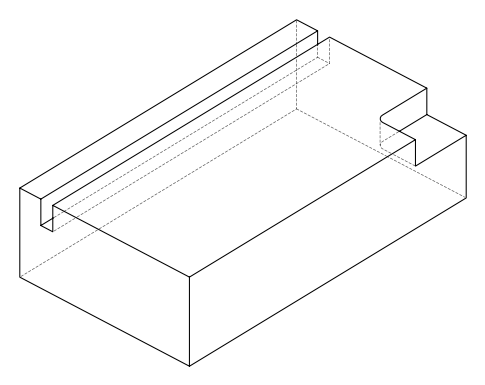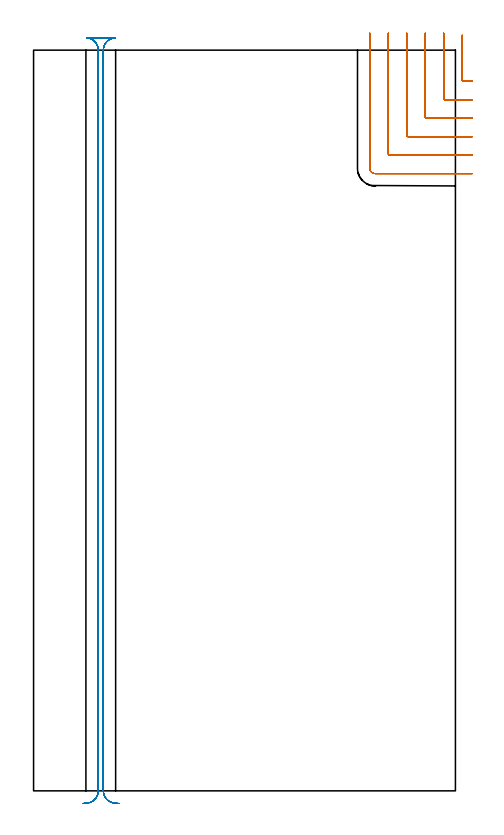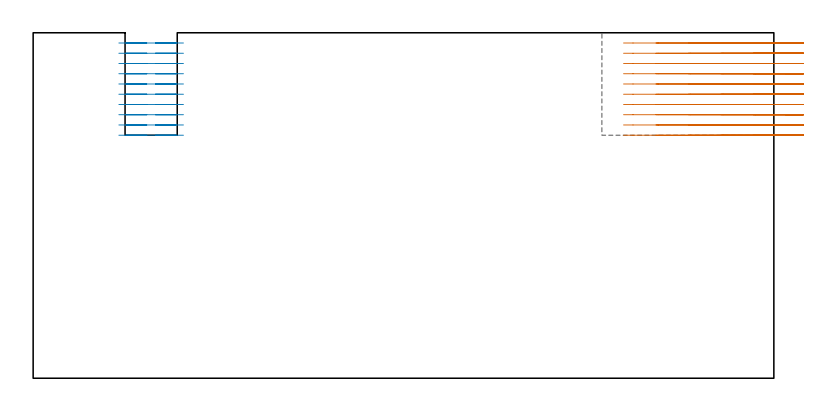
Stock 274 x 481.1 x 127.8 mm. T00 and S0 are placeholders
(PLAN: 2 operations, 0 tool changes, 34 min)
(1 MILL_CORNER_NOTCH_RECTANGULAR | CORNER_NOTCH_RECTANGULAR | NXT0201_012 | Follow Part, ap 4, ae 75% | 13.17 min | 211555 mm3)
(2 MILL_RECTANGULAR_SLOT | SLOT_RECTANGULAR | NXT0201_012 | Follow Part, ap 4, ae 75% | 20.84 min | 351906 mm3)
(TOOL NXT0201_012 | ENDMILL 16mm [2P460-1600-NA 1630] | D16 FL38 Z6)
(OP 1 MILL_CORNER_NOTCH_RECTANGULAR)
G17 G21 G94 G90
T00 M6
G54
G17 G0 G90 X278.4 Y490.781 S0 M3
G43 Z137.8 H1
Z124.01
G94 G1 Y487.781 F250.
Y461.694 F500.
G3 X279.194 Y460.9 R0.8
G1 X282.
X285. F250.
G0 Z137.8
X266.4 Y492.1
Z124.01
G1 Y489.1
Y449.695 F500.
G3 X267.195 Y448.9 R0.8
G1 X282.
X285. F250.
G0 Z137.8
X254.4 Y492.1
Z124.01
G1 Y489.1
Y437.695 F500.
G3 X255.195 Y436.9 R0.8
G1 X282.
X285. F250.
G0 Z137.8
X242.4 Y492.1
Z124.01
G1 Y489.1
Y425.695 F500.
G3 X243.195 Y424.9 R0.8
G1 X282.
X285. F250.
G0 Z137.8
X230.4 Y492.1
Z124.01
G1 Y489.1
Y413.695 F500.
G3 X231.195 Y412.9 R0.8
G1 X282.
X285. F250.
G0 Z137.8
X218.4 Y492.1
Z124.01
G1 Y489.1
Y404.4 F500.
G3 X221.9 Y400.9 R3.5
G1 X282.
X285. F250.
G0 Z137.8
X278.4 Y490.781
Z120.22
G1 Y487.781
Y461.694 F500.
G3 X279.194 Y460.9 R0.8
G1 X282.
X285. F250.
G0 Z137.8
X266.4 Y492.1
Z120.22
G1 Y489.1
Y449.695 F500.
G3 X267.195 Y448.9 R0.8
G1 X282.
X285. F250.
G0 Z137.8
X254.4 Y492.1
Z120.22
G1 Y489.1
Y437.695 F500.
G3 X255.195 Y436.9 R0.8
G1 X282.
X285. F250.
G0 Z137.8
X242.4 Y492.1
Z120.22
G1 Y489.1
Y425.695 F500.
G3 X243.195 Y424.9 R0.8
G1 X282.
X285. F250.
G0 Z137.8
X230.4 Y492.1
Z120.22
G1 Y489.1
Y413.695 F500.
G3 X231.195 Y412.9 R0.8
G1 X282.
X285. F250.
G0 Z137.8
X218.4 Y492.1
Z120.22
G1 Y489.1
Y404.4 F500.
G3 X221.9 Y400.9 R3.5
G1 X282.
X285. F250.
G0 Z137.8
X278.4 Y490.781
Z116.43
G1 Y487.781
Y461.694 F500.
G3 X279.194 Y460.9 R0.8
G1 X282.
X285. F250.
G0 Z137.8
X266.4 Y492.1
Z116.43
G1 Y489.1
Y449.695 F500.
G3 X267.195 Y448.9 R0.8
G1 X282.
X285. F250.
G0 Z137.8
X254.4 Y492.1
Z116.43
G1 Y489.1
Y437.695 F500.
G3 X255.195 Y436.9 R0.8
G1 X282.
X285. F250.
G0 Z137.8
X242.4 Y492.1
Z116.43
G1 Y489.1
Y425.695 F500.
G3 X243.195 Y424.9 R0.8
G1 X282.
X285. F250.
G0 Z137.8
X230.4 Y492.1
Z116.43
G1 Y489.1
Y413.695 F500.
G3 X231.195 Y412.9 R0.8
G1 X282.
X285. F250.
G0 Z137.8
X218.4 Y492.1
Z116.43
G1 Y489.1
Y404.4 F500.
G3 X221.9 Y400.9 R3.5
G1 X282.
X285. F250.
G0 Z137.8
X278.4 Y490.781
Z112.64
G1 Y487.781
Y461.694 F500.
G3 X279.194 Y460.9 R0.8
G1 X282.
X285. F250.
G0 Z137.8
X266.4 Y492.1
Z112.64
G1 Y489.1
Y449.695 F500.
G3 X267.195 Y448.9 R0.8
G1 X282.
X285. F250.
G0 Z137.8
X254.4 Y492.1
Z112.64
G1 Y489.1
Y437.695 F500.
G3 X255.195 Y436.9 R0.8
G1 X282.
X285. F250.
G0 Z137.8
X242.4 Y492.1
Z112.64
G1 Y489.1
Y425.695 F500.
G3 X243.195 Y424.9 R0.8
G1 X282.
X285. F250.
G0 Z137.8
X230.4 Y492.1
Z112.64
G1 Y489.1
Y413.695 F500.
G3 X231.195 Y412.9 R0.8
G1 X282.
X285. F250.
G0 Z137.8
X218.4 Y492.1
Z112.64
G1 Y489.1
Y404.4 F500.
G3 X221.9 Y400.9 R3.5
G1 X282.
X285. F250.
G0 Z137.8
X278.4 Y490.781
Z108.85
G1 Y487.781
Y461.694 F500.
G3 X279.194 Y460.9 R0.8
G1 X282.
X285. F250.
G0 Z137.8
X266.4 Y492.1
Z108.85
G1 Y489.1
Y449.695 F500.
G3 X267.195 Y448.9 R0.8
G1 X282.
X285. F250.
G0 Z137.8
X254.4 Y492.1
Z108.85
G1 Y489.1
Y437.695 F500.
G3 X255.195 Y436.9 R0.8
G1 X282.
X285. F250.
G0 Z137.8
X242.4 Y492.1
Z108.85
G1 Y489.1
Y425.695 F500.
G3 X243.195 Y424.9 R0.8
G1 X282.
X285. F250.
G0 Z137.8
X230.4 Y492.1
Z108.85
G1 Y489.1
Y413.695 F500.
G3 X231.195 Y412.9 R0.8
G1 X282.
X285. F250.
G0 Z137.8
X218.4 Y492.1
Z108.85
G1 Y489.1
Y404.4 F500.
G3 X221.9 Y400.9 R3.5
G1 X282.
X285. F250.
G0 Z137.8
X278.4 Y490.781
Z105.06
G1 Y487.781
Y461.694 F500.
G3 X279.194 Y460.9 R0.8
G1 X282.
X285. F250.
G0 Z137.8
X266.4 Y492.1
Z105.06
G1 Y489.1
Y449.695 F500.
G3 X267.195 Y448.9 R0.8
G1 X282.
X285. F250.
G0 Z137.8
X254.4 Y492.1
Z105.06
G1 Y489.1
Y437.695 F500.
G3 X255.195 Y436.9 R0.8
G1 X282.
X285. F250.
G0 Z137.8
X242.4 Y492.1
Z105.06
G1 Y489.1
Y425.695 F500.
G3 X243.195 Y424.9 R0.8
G1 X282.
X285. F250.
G0 Z137.8
X230.4 Y492.1
Z105.06
G1 Y489.1
Y413.695 F500.
G3 X231.195 Y412.9 R0.8
G1 X282.
X285. F250.
G0 Z137.8
X218.4 Y492.1
Z105.06
G1 Y489.1
Y404.4 F500.
G3 X221.9 Y400.9 R3.5
G1 X282.
X285. F250.
G0 Z137.8
X278.4 Y490.781
Z101.27
G1 Y487.781
Y461.694 F500.
G3 X279.194 Y460.9 R0.8
G1 X282.
X285. F250.
G0 Z137.8
X266.4 Y492.1
Z101.27
G1 Y489.1
Y449.695 F500.
G3 X267.195 Y448.9 R0.8
G1 X282.
X285. F250.
G0 Z137.8
X254.4 Y492.1
Z101.27
G1 Y489.1
Y437.695 F500.
G3 X255.195 Y436.9 R0.8
G1 X282.
X285. F250.
G0 Z137.8
X242.4 Y492.1
Z101.27
G1 Y489.1
Y425.695 F500.
G3 X243.195 Y424.9 R0.8
G1 X282.
X285. F250.
G0 Z137.8
X230.4 Y492.1
Z101.27
G1 Y489.1
Y413.695 F500.
G3 X231.195 Y412.9 R0.8
G1 X282.
X285. F250.
G0 Z137.8
X218.4 Y492.1
Z101.27
G1 Y489.1
Y404.4 F500.
G3 X221.9 Y400.9 R3.5
G1 X282.
X285. F250.
G0 Z137.8
X278.4 Y490.781
Z97.48
G1 Y487.781
Y461.694 F500.
G3 X279.194 Y460.9 R0.8
G1 X282.
X285. F250.
G0 Z137.8
X266.4 Y492.1
Z97.48
G1 Y489.1
Y449.695 F500.
G3 X267.195 Y448.9 R0.8
G1 X282.
X285. F250.
G0 Z137.8
X254.4 Y492.1
Z97.48
G1 Y489.1
Y437.695 F500.
G3 X255.195 Y436.9 R0.8
G1 X282.
X285. F250.
G0 Z137.8
X242.4 Y492.1
Z97.48
G1 Y489.1
Y425.695 F500.
G3 X243.195 Y424.9 R0.8
G1 X282.
X285. F250.
G0 Z137.8
X230.4 Y492.1
Z97.48
G1 Y489.1
Y413.695 F500.
G3 X231.195 Y412.9 R0.8
G1 X282.
X285. F250.
G0 Z137.8
X218.4 Y492.1
Z97.48
G1 Y489.1
Y404.4 F500.
G3 X221.9 Y400.9 R3.5
G1 X282.
X285. F250.
G0 Z137.8
X278.4 Y490.781
Z93.69
G1 Y487.781
Y461.694 F500.
G3 X279.194 Y460.9 R0.8
G1 X282.
X285. F250.
G0 Z137.8
X266.4 Y492.1
Z93.69
G1 Y489.1
Y449.695 F500.
G3 X267.195 Y448.9 R0.8
G1 X282.
X285. F250.
G0 Z137.8
X254.4 Y492.1
Z93.69
G1 Y489.1
Y437.695 F500.
G3 X255.195 Y436.9 R0.8
G1 X282.
X285. F250.
G0 Z137.8
X242.4 Y492.1
Z93.69
G1 Y489.1
Y425.695 F500.
G3 X243.195 Y424.9 R0.8
G1 X282.
X285. F250.
G0 Z137.8
X230.4 Y492.1
Z93.69
G1 Y489.1
Y413.695 F500.
G3 X231.195 Y412.9 R0.8
G1 X282.
X285. F250.
G0 Z137.8
X218.4 Y492.1
Z93.69
G1 Y489.1
Y404.4 F500.
G3 X221.9 Y400.9 R3.5
G1 X282.
X285. F250.
G0 Z137.8
X278.4 Y490.781
Z89.9
G1 Y487.781
Y461.694 F500.
G3 X279.194 Y460.9 R0.8
G1 X282.
X285. F250.
G0 Z137.8
X266.4 Y492.1
Z89.9
G1 Y489.1
Y449.695 F500.
G3 X267.195 Y448.9 R0.8
G1 X282.
X285. F250.
G0 Z137.8
X254.4 Y492.1
Z89.9
G1 Y489.1
Y437.695 F500.
G3 X255.195 Y436.9 R0.8
G1 X282.
X285. F250.
G0 Z137.8
X242.4 Y492.1
Z89.9
G1 Y489.1
Y425.695 F500.
G3 X243.195 Y424.9 R0.8
G1 X282.
X285. F250.
G0 Z137.8
X230.4 Y492.1
Z89.9
G1 Y489.1
Y413.695 F500.
G3 X231.195 Y412.9 R0.8
G1 X282.
X285. F250.
G0 Z137.8
X218.4 Y492.1
Z89.9
G1 Y489.1
Y404.4 F500.
G3 X221.9 Y400.9 R3.5
G1 X282.
X285. F250.
G0 Z137.8
M5
M2
(OP 2 MILL_RECTANGULAR_SLOT)
G17 G21 G94 G90
T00 M6
G54
G17 G0 G90 X55.597 Y-8.23 S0 M3
G43 Z137.8 H1
Z124.01
G94 G1 X52.608 Y-7.97 F250.
G2 X45.3 Y0. R8. F500.
G1 Y481.1
G2 X52.9 Y489.09 R8.
G1 Y489.1
X34.4
Y489.09
G2 X42. Y481.1 R8.
G1 Y0.
G2 X34.692 Y-7.97 R8.
G1 X31.703 Y-8.23 F250.
G0 X55.597 Z120.22
G1 X52.608 Y-7.97
G2 X45.3 Y0. R8. F500.
G1 Y481.1
G2 X52.9 Y489.09 R8.
G1 X34.4
G2 X42. Y481.1 R8.
G1 Y0.
G2 X34.692 Y-7.97 R8.
G1 X31.703 Y-8.23 F250.
G0 X55.597 Z116.43
G1 X52.608 Y-7.97
G2 X45.3 Y0. R8. F500.
G1 Y481.1
G2 X52.9 Y489.09 R8.
G1 X34.4
G2 X42. Y481.1 R8.
G1 Y0.
G2 X34.692 Y-7.97 R8.
G1 X31.703 Y-8.23 F250.
G0 X55.597 Z112.64
G1 X52.608 Y-7.97
G2 X45.3 Y0. R8. F500.
G1 Y481.1
G2 X52.9 Y489.09 R8.
G1 X34.4
G2 X42. Y481.1 R8.
G1 Y0.
G2 X34.692 Y-7.97 R8.
G1 X31.703 Y-8.23 F250.
G0 X55.597 Z108.85
G1 X52.608 Y-7.97
G2 X45.3 Y0. R8. F500.
G1 Y481.1
G2 X52.9 Y489.09 R8.
G1 X34.4
G2 X42. Y481.1 R8.
G1 Y0.
G2 X34.692 Y-7.97 R8.
G1 X31.703 Y-8.23 F250.
G0 X55.597 Z105.06
G1 X52.608 Y-7.97
G2 X45.3 Y0. R8. F500.
G1 Y481.1
G2 X52.9 Y489.09 R8.
G1 X34.4
G2 X42. Y481.1 R8.
G1 Y0.
G2 X34.692 Y-7.97 R8.
G1 X31.703 Y-8.23 F250.
G0 X55.597 Z101.27
G1 X52.608 Y-7.97
G2 X45.3 Y0. R8. F500.
G1 Y481.1
G2 X52.9 Y489.09 R8.
G1 X34.4
G2 X42. Y481.1 R8.
G1 Y0.
G2 X34.692 Y-7.97 R8.
G1 X31.703 Y-8.23 F250.
G0 X55.597 Z97.48
G1 X52.608 Y-7.97
G2 X45.3 Y0. R8. F500.
G1 Y481.1
G2 X52.9 Y489.09 R8.
G1 X34.4
G2 X42. Y481.1 R8.
G1 Y0.
G2 X34.692 Y-7.97 R8.
G1 X31.703 Y-8.23 F250.
G0 X55.597 Z93.69
G1 X52.608 Y-7.97
G2 X45.3 Y0. R8. F500.
G1 Y481.1
G2 X52.9 Y489.09 R8.
G1 X34.4
G2 X42. Y481.1 R8.
G1 Y0.
G2 X34.692 Y-7.97 R8.
G1 X31.703 Y-8.23 F250.
G0 X55.597 Z89.9
G1 X52.608 Y-7.97
G2 X45.3 Y0. R8. F500.
G1 Y481.1
G2 X52.9 Y489.09 R8.
G1 X34.4
G2 X42. Y481.1 R8.
G1 Y0.
G2 X34.692 Y-7.97 R8.
G1 X31.703 Y-8.23 F250.
G0 Z137.8
M5
M2
